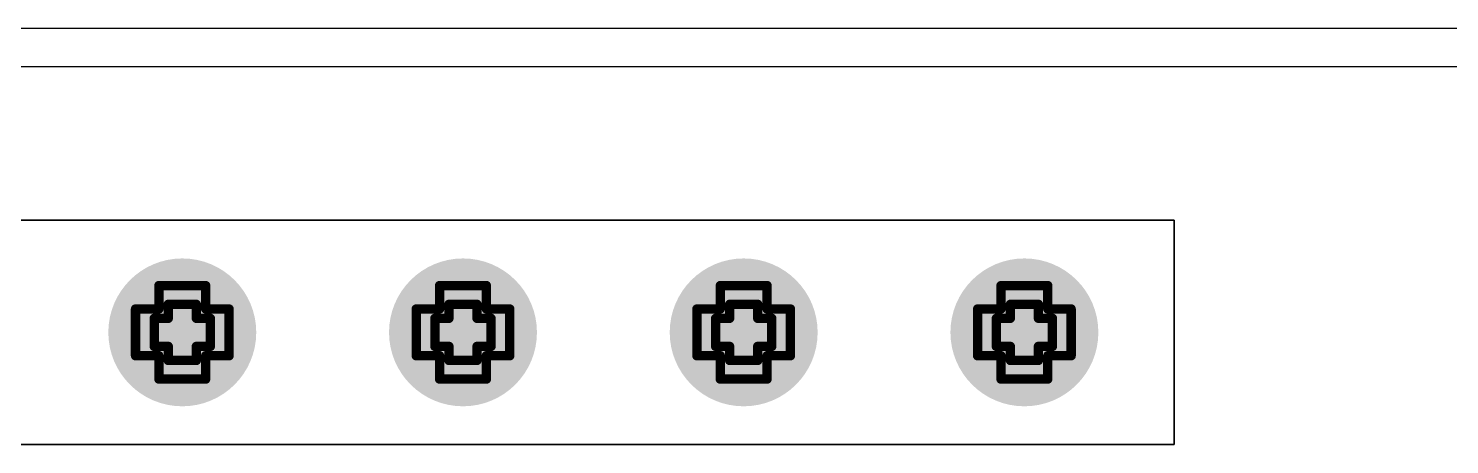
# Model space of a CAD drawing. Header units: inches. Extents: x -7 to 5163, y -3 to 5149.
# Drawn here: x 32.21 to 39.93, y 157.28 to 159.54 of the extents above; entities that cross this region are included whole.
import ezdxf

# ---------------------------------------------------------------- set-up
doc = ezdxf.new("R2010")
doc.units = ezdxf.units.IN
for name, color, linetype in [('Bottom Layer', 5, 'Continuous'), ('Bottom Solder', 6, 'Continuous'), ('Drill Drawing', 1, 'Continuous'), ('GND', 76, 'Continuous'), ('PWR', 16, 'Continuous'), ('Top Layer', 1, 'Continuous'), ('Top Solder', 216, 'Continuous'), ('Via Holes', 16, 'Continuous')]:
    doc.layers.add(name, color=color, linetype=linetype)

msp = doc.modelspace()

# ---------------------------------------------------------------- hatches: boundary and pattern name
at = {"layer": 'Bottom Layer'}
h = msp.add_hatch(color=5, dxfattribs=at)
edge = h.paths.add_edge_path()
edge.add_arc((33.0454, 157.8864), 0.3, 0, 360)
h = msp.add_hatch(color=5, dxfattribs=at)
edge = h.paths.add_edge_path()
edge.add_arc((34.5694, 157.8864), 0.3, 0, 360)
h = msp.add_hatch(color=5, dxfattribs=at)
edge = h.paths.add_edge_path()
edge.add_arc((36.0934, 157.8864), 0.3, 0, 360)
h = msp.add_hatch(color=5, dxfattribs=at)
edge = h.paths.add_edge_path()
edge.add_arc((37.6174, 157.8864), 0.3, 0, 360)
at = {"layer": 'Bottom Solder'}
h = msp.add_hatch(color=6, dxfattribs=at)
edge = h.paths.add_edge_path()
edge.add_arc((33.0454, 157.8864), 0.4016, 0, 360)
h = msp.add_hatch(color=6, dxfattribs=at)
edge = h.paths.add_edge_path()
edge.add_arc((34.5694, 157.8864), 0.4016, 0, 360)
h = msp.add_hatch(color=6, dxfattribs=at)
edge = h.paths.add_edge_path()
edge.add_arc((36.0934, 157.8864), 0.4016, 0, 360)
h = msp.add_hatch(color=6, dxfattribs=at)
edge = h.paths.add_edge_path()
edge.add_arc((37.6174, 157.8864), 0.4016, 0, 360)
at = {"layer": 'GND'}
h = msp.add_hatch(color=76, dxfattribs=at)
edge = h.paths.add_edge_path()
edge.add_arc((33.0454, 157.8864), 0.3, 0, 360)
h = msp.add_hatch(color=76, dxfattribs=at)
edge = h.paths.add_edge_path()
edge.add_arc((34.5694, 157.8864), 0.3, 0, 360)
h = msp.add_hatch(color=76, dxfattribs=at)
edge = h.paths.add_edge_path()
edge.add_arc((36.0934, 157.8864), 0.3, 0, 360)
h = msp.add_hatch(color=76, dxfattribs=at)
edge = h.paths.add_edge_path()
edge.add_arc((37.6174, 157.8864), 0.3, 0, 360)
at = {"layer": 'PWR'}
h = msp.add_hatch(color=16, dxfattribs=at)
edge = h.paths.add_edge_path()
edge.add_arc((33.0454, 157.8864), 0.3, 0, 360)
h = msp.add_hatch(color=16, dxfattribs=at)
edge = h.paths.add_edge_path()
edge.add_arc((34.5694, 157.8864), 0.3, 0, 360)
h = msp.add_hatch(color=16, dxfattribs=at)
edge = h.paths.add_edge_path()
edge.add_arc((36.0934, 157.8864), 0.3, 0, 360)
h = msp.add_hatch(color=16, dxfattribs=at)
edge = h.paths.add_edge_path()
edge.add_arc((37.6174, 157.8864), 0.3, 0, 360)
at = {"layer": 'Top Layer'}
h = msp.add_hatch(color=1, dxfattribs=at)
edge = h.paths.add_edge_path()
edge.add_arc((33.0454, 157.8864), 0.3, 0, 360)
h = msp.add_hatch(color=1, dxfattribs=at)
edge = h.paths.add_edge_path()
edge.add_arc((34.5694, 157.8864), 0.3, 0, 360)
h = msp.add_hatch(color=1, dxfattribs=at)
edge = h.paths.add_edge_path()
edge.add_arc((36.0934, 157.8864), 0.3, 0, 360)
h = msp.add_hatch(color=1, dxfattribs=at)
edge = h.paths.add_edge_path()
edge.add_arc((37.6174, 157.8864), 0.3, 0, 360)
at = {"layer": 'Top Solder'}
h = msp.add_hatch(color=216, dxfattribs=at)
edge = h.paths.add_edge_path()
edge.add_arc((33.0454, 157.8864), 0.4016, 0, 360)
h = msp.add_hatch(color=216, dxfattribs=at)
edge = h.paths.add_edge_path()
edge.add_arc((34.5694, 157.8864), 0.4016, 0, 360)
h = msp.add_hatch(color=216, dxfattribs=at)
edge = h.paths.add_edge_path()
edge.add_arc((36.0934, 157.8864), 0.4016, 0, 360)
h = msp.add_hatch(color=216, dxfattribs=at)
edge = h.paths.add_edge_path()
edge.add_arc((37.6174, 157.8864), 0.4016, 0, 360)
at = {"layer": 'Via Holes'}
h = msp.add_hatch(color=7, dxfattribs=at)
edge = h.paths.add_edge_path()
edge.add_arc((33.0454, 157.8864), 0.15, 0, 360)
h = msp.add_hatch(color=7, dxfattribs=at)
edge = h.paths.add_edge_path()
edge.add_arc((34.5694, 157.8864), 0.15, 0, 360)
h = msp.add_hatch(color=7, dxfattribs=at)
edge = h.paths.add_edge_path()
edge.add_arc((36.0934, 157.8864), 0.15, 0, 360)
h = msp.add_hatch(color=7, dxfattribs=at)
edge = h.paths.add_edge_path()
edge.add_arc((37.6174, 157.8864), 0.15, 0, 360)

# ---------------------------------------------------------------- linework, layer by layer
at = {"layer": 'Bottom Layer'}
for p, q in [((52.705, 159.5374), (27.813, 159.5374)), ((28.0202, 159.3302), (52.4978, 159.3302))]:
    msp.add_line(p, q, dxfattribs=at)
at = {"layer": 'Drill Drawing'}
for points in [[(32.9184, 158.0134, 0.0508, 0.0508, 0), (32.9184, 158.1404, 0.0508, 0.0508, 0)], [(32.9184, 158.1404, 0.0508, 0.0508, 0), (33.1724, 158.1404, 0.0508, 0.0508, 0)], [(33.1724, 158.0134, 0.0508, 0.0508, 0), (33.1724, 158.1404, 0.0508, 0.0508, 0)], [(34.4424, 158.0134, 0.0508, 0.0508, 0), (34.4424, 158.1404, 0.0508, 0.0508, 0)], [(34.4424, 158.1404, 0.0508, 0.0508, 0), (34.6964, 158.1404, 0.0508, 0.0508, 0)], [(34.6964, 158.0134, 0.0508, 0.0508, 0), (34.6964, 158.1404, 0.0508, 0.0508, 0)], [(35.9664, 158.0134, 0.0508, 0.0508, 0), (35.9664, 158.1404, 0.0508, 0.0508, 0)], [(35.9664, 158.1404, 0.0508, 0.0508, 0), (36.2204, 158.1404, 0.0508, 0.0508, 0)], [(36.2204, 158.0134, 0.0508, 0.0508, 0), (36.2204, 158.1404, 0.0508, 0.0508, 0)], [(37.4904, 158.0134, 0.0508, 0.0508, 0), (37.4904, 158.1404, 0.0508, 0.0508, 0)], [(37.4904, 158.1404, 0.0508, 0.0508, 0), (37.7444, 158.1404, 0.0508, 0.0508, 0)], [(37.7444, 158.0134, 0.0508, 0.0508, 0), (37.7444, 158.1404, 0.0508, 0.0508, 0)], [(32.7914, 157.7594, 0.0508, 0.0508, 0), (32.7914, 158.0134, 0.0508, 0.0508, 0)], [(32.7914, 158.0134, 0.0508, 0.0508, 0), (32.9184, 158.0134, 0.0508, 0.0508, 0)], [(32.9692, 157.9626, 0.0508, 0.0508, 0), (32.9692, 158.0388, 0.0508, 0.0508, 0)], [(32.9692, 158.0388, 0.0508, 0.0508, 0), (33.1216, 158.0388, 0.0508, 0.0508, 0)], [(33.1216, 157.9626, 0.0508, 0.0508, 0), (33.1216, 158.0388, 0.0508, 0.0508, 0)], [(33.1724, 158.0134, 0.0508, 0.0508, 0), (33.2994, 158.0134, 0.0508, 0.0508, 0)], [(33.2994, 157.7594, 0.0508, 0.0508, 0), (33.2994, 158.0134, 0.0508, 0.0508, 0)], [(34.3154, 157.7594, 0.0508, 0.0508, 0), (34.3154, 158.0134, 0.0508, 0.0508, 0)], [(34.3154, 158.0134, 0.0508, 0.0508, 0), (34.4424, 158.0134, 0.0508, 0.0508, 0)], [(34.4932, 157.9626, 0.0508, 0.0508, 0), (34.4932, 158.0388, 0.0508, 0.0508, 0)], [(34.4932, 158.0388, 0.0508, 0.0508, 0), (34.6456, 158.0388, 0.0508, 0.0508, 0)], [(34.6456, 157.9626, 0.0508, 0.0508, 0), (34.6456, 158.0388, 0.0508, 0.0508, 0)], [(34.6964, 158.0134, 0.0508, 0.0508, 0), (34.8234, 158.0134, 0.0508, 0.0508, 0)], [(34.8234, 157.7594, 0.0508, 0.0508, 0), (34.8234, 158.0134, 0.0508, 0.0508, 0)], [(35.8394, 157.7594, 0.0508, 0.0508, 0), (35.8394, 158.0134, 0.0508, 0.0508, 0)], [(35.8394, 158.0134, 0.0508, 0.0508, 0), (35.9664, 158.0134, 0.0508, 0.0508, 0)], [(36.0172, 157.9626, 0.0508, 0.0508, 0), (36.0172, 158.0388, 0.0508, 0.0508, 0)], [(36.0172, 158.0388, 0.0508, 0.0508, 0), (36.1696, 158.0388, 0.0508, 0.0508, 0)], [(36.1696, 157.9626, 0.0508, 0.0508, 0), (36.1696, 158.0388, 0.0508, 0.0508, 0)], [(36.2204, 158.0134, 0.0508, 0.0508, 0), (36.3474, 158.0134, 0.0508, 0.0508, 0)], [(36.3474, 157.7594, 0.0508, 0.0508, 0), (36.3474, 158.0134, 0.0508, 0.0508, 0)], [(37.3634, 157.7594, 0.0508, 0.0508, 0), (37.3634, 158.0134, 0.0508, 0.0508, 0)], [(37.3634, 158.0134, 0.0508, 0.0508, 0), (37.4904, 158.0134, 0.0508, 0.0508, 0)], [(37.5412, 157.9626, 0.0508, 0.0508, 0), (37.5412, 158.0388, 0.0508, 0.0508, 0)], [(37.5412, 158.0388, 0.0508, 0.0508, 0), (37.6936, 158.0388, 0.0508, 0.0508, 0)], [(37.6936, 157.9626, 0.0508, 0.0508, 0), (37.6936, 158.0388, 0.0508, 0.0508, 0)], [(37.7444, 158.0134, 0.0508, 0.0508, 0), (37.8714, 158.0134, 0.0508, 0.0508, 0)], [(37.8714, 157.7594, 0.0508, 0.0508, 0), (37.8714, 158.0134, 0.0508, 0.0508, 0)], [(32.893, 157.8102, 0.0508, 0.0508, 0), (32.893, 157.9626, 0.0508, 0.0508, 0)], [(32.893, 157.9626, 0.0508, 0.0508, 0), (32.9692, 157.9626, 0.0508, 0.0508, 0)], [(33.1216, 157.9626, 0.0508, 0.0508, 0), (33.1978, 157.9626, 0.0508, 0.0508, 0)], [(33.1978, 157.8102, 0.0508, 0.0508, 0), (33.1978, 157.9626, 0.0508, 0.0508, 0)], [(34.417, 157.8102, 0.0508, 0.0508, 0), (34.417, 157.9626, 0.0508, 0.0508, 0)], [(34.417, 157.9626, 0.0508, 0.0508, 0), (34.4932, 157.9626, 0.0508, 0.0508, 0)], [(34.6456, 157.9626, 0.0508, 0.0508, 0), (34.7218, 157.9626, 0.0508, 0.0508, 0)], [(34.7218, 157.8102, 0.0508, 0.0508, 0), (34.7218, 157.9626, 0.0508, 0.0508, 0)], [(35.941, 157.8102, 0.0508, 0.0508, 0), (35.941, 157.9626, 0.0508, 0.0508, 0)], [(35.941, 157.9626, 0.0508, 0.0508, 0), (36.0172, 157.9626, 0.0508, 0.0508, 0)], [(36.1696, 157.9626, 0.0508, 0.0508, 0), (36.2458, 157.9626, 0.0508, 0.0508, 0)], [(36.2458, 157.8102, 0.0508, 0.0508, 0), (36.2458, 157.9626, 0.0508, 0.0508, 0)], [(37.465, 157.8102, 0.0508, 0.0508, 0), (37.465, 157.9626, 0.0508, 0.0508, 0)], [(37.465, 157.9626, 0.0508, 0.0508, 0), (37.5412, 157.9626, 0.0508, 0.0508, 0)], [(37.6936, 157.9626, 0.0508, 0.0508, 0), (37.7698, 157.9626, 0.0508, 0.0508, 0)], [(37.7698, 157.8102, 0.0508, 0.0508, 0), (37.7698, 157.9626, 0.0508, 0.0508, 0)], [(32.893, 157.8102, 0.0508, 0.0508, 0), (32.9692, 157.8102, 0.0508, 0.0508, 0)], [(32.9692, 157.734, 0.0508, 0.0508, 0), (32.9692, 157.8102, 0.0508, 0.0508, 0)], [(33.1216, 157.8102, 0.0508, 0.0508, 0), (33.1978, 157.8102, 0.0508, 0.0508, 0)], [(33.1216, 157.734, 0.0508, 0.0508, 0), (33.1216, 157.8102, 0.0508, 0.0508, 0)], [(34.417, 157.8102, 0.0508, 0.0508, 0), (34.4932, 157.8102, 0.0508, 0.0508, 0)], [(34.4932, 157.734, 0.0508, 0.0508, 0), (34.4932, 157.8102, 0.0508, 0.0508, 0)], [(34.6456, 157.8102, 0.0508, 0.0508, 0), (34.7218, 157.8102, 0.0508, 0.0508, 0)], [(34.6456, 157.734, 0.0508, 0.0508, 0), (34.6456, 157.8102, 0.0508, 0.0508, 0)], [(35.941, 157.8102, 0.0508, 0.0508, 0), (36.0172, 157.8102, 0.0508, 0.0508, 0)], [(36.0172, 157.734, 0.0508, 0.0508, 0), (36.0172, 157.8102, 0.0508, 0.0508, 0)], [(36.1696, 157.8102, 0.0508, 0.0508, 0), (36.2458, 157.8102, 0.0508, 0.0508, 0)], [(36.1696, 157.734, 0.0508, 0.0508, 0), (36.1696, 157.8102, 0.0508, 0.0508, 0)], [(37.465, 157.8102, 0.0508, 0.0508, 0), (37.5412, 157.8102, 0.0508, 0.0508, 0)], [(37.5412, 157.734, 0.0508, 0.0508, 0), (37.5412, 157.8102, 0.0508, 0.0508, 0)], [(37.6936, 157.8102, 0.0508, 0.0508, 0), (37.7698, 157.8102, 0.0508, 0.0508, 0)], [(37.6936, 157.734, 0.0508, 0.0508, 0), (37.6936, 157.8102, 0.0508, 0.0508, 0)], [(32.7914, 157.7594, 0.0508, 0.0508, 0), (32.9184, 157.7594, 0.0508, 0.0508, 0)], [(32.9184, 157.6324, 0.0508, 0.0508, 0), (32.9184, 157.7594, 0.0508, 0.0508, 0)], [(32.9692, 157.734, 0.0508, 0.0508, 0), (33.1216, 157.734, 0.0508, 0.0508, 0)], [(33.1724, 157.7594, 0.0508, 0.0508, 0), (33.2994, 157.7594, 0.0508, 0.0508, 0)], [(33.1724, 157.6324, 0.0508, 0.0508, 0), (33.1724, 157.7594, 0.0508, 0.0508, 0)], [(34.3154, 157.7594, 0.0508, 0.0508, 0), (34.4424, 157.7594, 0.0508, 0.0508, 0)], [(34.4424, 157.6324, 0.0508, 0.0508, 0), (34.4424, 157.7594, 0.0508, 0.0508, 0)], [(34.4932, 157.734, 0.0508, 0.0508, 0), (34.6456, 157.734, 0.0508, 0.0508, 0)], [(34.6964, 157.7594, 0.0508, 0.0508, 0), (34.8234, 157.7594, 0.0508, 0.0508, 0)], [(34.6964, 157.6324, 0.0508, 0.0508, 0), (34.6964, 157.7594, 0.0508, 0.0508, 0)], [(35.8394, 157.7594, 0.0508, 0.0508, 0), (35.9664, 157.7594, 0.0508, 0.0508, 0)], [(35.9664, 157.6324, 0.0508, 0.0508, 0), (35.9664, 157.7594, 0.0508, 0.0508, 0)], [(36.0172, 157.734, 0.0508, 0.0508, 0), (36.1696, 157.734, 0.0508, 0.0508, 0)], [(36.2204, 157.7594, 0.0508, 0.0508, 0), (36.3474, 157.7594, 0.0508, 0.0508, 0)], [(36.2204, 157.6324, 0.0508, 0.0508, 0), (36.2204, 157.7594, 0.0508, 0.0508, 0)], [(37.3634, 157.7594, 0.0508, 0.0508, 0), (37.4904, 157.7594, 0.0508, 0.0508, 0)], [(37.4904, 157.6324, 0.0508, 0.0508, 0), (37.4904, 157.7594, 0.0508, 0.0508, 0)], [(37.5412, 157.734, 0.0508, 0.0508, 0), (37.6936, 157.734, 0.0508, 0.0508, 0)], [(37.7444, 157.7594, 0.0508, 0.0508, 0), (37.8714, 157.7594, 0.0508, 0.0508, 0)], [(37.7444, 157.6324, 0.0508, 0.0508, 0), (37.7444, 157.7594, 0.0508, 0.0508, 0)], [(32.9184, 157.6324, 0.0508, 0.0508, 0), (33.1724, 157.6324, 0.0508, 0.0508, 0)], [(34.4424, 157.6324, 0.0508, 0.0508, 0), (34.6964, 157.6324, 0.0508, 0.0508, 0)], [(35.9664, 157.6324, 0.0508, 0.0508, 0), (36.2204, 157.6324, 0.0508, 0.0508, 0)], [(37.4904, 157.6324, 0.0508, 0.0508, 0), (37.7444, 157.6324, 0.0508, 0.0508, 0)]]:
    msp.add_lwpolyline(points, format="xyseb", dxfattribs=at)
for points in [[(32.9057, 158.1404, 0.0254, 0.0254, 1), (32.9311, 158.1404, 0.0254, 0.0254, 1)], [(32.9057, 158.1404, 0.0254, 0.0254, 1), (32.9311, 158.1404, 0.0254, 0.0254, 1)], [(33.1597, 158.1404, 0.0254, 0.0254, 1), (33.1851, 158.1404, 0.0254, 0.0254, 1)], [(33.1597, 158.1404, 0.0254, 0.0254, 1), (33.1851, 158.1404, 0.0254, 0.0254, 1)], [(34.4297, 158.1404, 0.0254, 0.0254, 1), (34.4551, 158.1404, 0.0254, 0.0254, 1)], [(34.4297, 158.1404, 0.0254, 0.0254, 1), (34.4551, 158.1404, 0.0254, 0.0254, 1)], [(34.6837, 158.1404, 0.0254, 0.0254, 1), (34.7091, 158.1404, 0.0254, 0.0254, 1)], [(34.6837, 158.1404, 0.0254, 0.0254, 1), (34.7091, 158.1404, 0.0254, 0.0254, 1)], [(35.9537, 158.1404, 0.0254, 0.0254, 1), (35.9791, 158.1404, 0.0254, 0.0254, 1)], [(35.9537, 158.1404, 0.0254, 0.0254, 1), (35.9791, 158.1404, 0.0254, 0.0254, 1)], [(36.2077, 158.1404, 0.0254, 0.0254, 1), (36.2331, 158.1404, 0.0254, 0.0254, 1)], [(36.2077, 158.1404, 0.0254, 0.0254, 1), (36.2331, 158.1404, 0.0254, 0.0254, 1)], [(37.4777, 158.1404, 0.0254, 0.0254, 1), (37.5031, 158.1404, 0.0254, 0.0254, 1)], [(37.4777, 158.1404, 0.0254, 0.0254, 1), (37.5031, 158.1404, 0.0254, 0.0254, 1)], [(37.7317, 158.1404, 0.0254, 0.0254, 1), (37.7571, 158.1404, 0.0254, 0.0254, 1)], [(37.7317, 158.1404, 0.0254, 0.0254, 1), (37.7571, 158.1404, 0.0254, 0.0254, 1)], [(32.7787, 158.0134, 0.0254, 0.0254, 1), (32.8041, 158.0134, 0.0254, 0.0254, 1)], [(32.7787, 158.0134, 0.0254, 0.0254, 1), (32.8041, 158.0134, 0.0254, 0.0254, 1)], [(32.9057, 158.0134, 0.0254, 0.0254, 1), (32.9311, 158.0134, 0.0254, 0.0254, 1)], [(32.9057, 158.0134, 0.0254, 0.0254, 1), (32.9311, 158.0134, 0.0254, 0.0254, 1)], [(32.9565, 158.0388, 0.0254, 0.0254, 1), (32.9819, 158.0388, 0.0254, 0.0254, 1)], [(32.9565, 158.0388, 0.0254, 0.0254, 1), (32.9819, 158.0388, 0.0254, 0.0254, 1)], [(33.1089, 158.0388, 0.0254, 0.0254, 1), (33.1343, 158.0388, 0.0254, 0.0254, 1)], [(33.1089, 158.0388, 0.0254, 0.0254, 1), (33.1343, 158.0388, 0.0254, 0.0254, 1)], [(33.1597, 158.0134, 0.0254, 0.0254, 1), (33.1851, 158.0134, 0.0254, 0.0254, 1)], [(33.1597, 158.0134, 0.0254, 0.0254, 1), (33.1851, 158.0134, 0.0254, 0.0254, 1)], [(33.2867, 158.0134, 0.0254, 0.0254, 1), (33.3121, 158.0134, 0.0254, 0.0254, 1)], [(33.2867, 158.0134, 0.0254, 0.0254, 1), (33.3121, 158.0134, 0.0254, 0.0254, 1)], [(34.3027, 158.0134, 0.0254, 0.0254, 1), (34.3281, 158.0134, 0.0254, 0.0254, 1)], [(34.3027, 158.0134, 0.0254, 0.0254, 1), (34.3281, 158.0134, 0.0254, 0.0254, 1)], [(34.4297, 158.0134, 0.0254, 0.0254, 1), (34.4551, 158.0134, 0.0254, 0.0254, 1)], [(34.4297, 158.0134, 0.0254, 0.0254, 1), (34.4551, 158.0134, 0.0254, 0.0254, 1)], [(34.4805, 158.0388, 0.0254, 0.0254, 1), (34.5059, 158.0388, 0.0254, 0.0254, 1)], [(34.4805, 158.0388, 0.0254, 0.0254, 1), (34.5059, 158.0388, 0.0254, 0.0254, 1)], [(34.6329, 158.0388, 0.0254, 0.0254, 1), (34.6583, 158.0388, 0.0254, 0.0254, 1)], [(34.6329, 158.0388, 0.0254, 0.0254, 1), (34.6583, 158.0388, 0.0254, 0.0254, 1)], [(34.6837, 158.0134, 0.0254, 0.0254, 1), (34.7091, 158.0134, 0.0254, 0.0254, 1)], [(34.6837, 158.0134, 0.0254, 0.0254, 1), (34.7091, 158.0134, 0.0254, 0.0254, 1)], [(34.8107, 158.0134, 0.0254, 0.0254, 1), (34.8361, 158.0134, 0.0254, 0.0254, 1)], [(34.8107, 158.0134, 0.0254, 0.0254, 1), (34.8361, 158.0134, 0.0254, 0.0254, 1)], [(35.8267, 158.0134, 0.0254, 0.0254, 1), (35.8521, 158.0134, 0.0254, 0.0254, 1)], [(35.8267, 158.0134, 0.0254, 0.0254, 1), (35.8521, 158.0134, 0.0254, 0.0254, 1)], [(35.9537, 158.0134, 0.0254, 0.0254, 1), (35.9791, 158.0134, 0.0254, 0.0254, 1)], [(35.9537, 158.0134, 0.0254, 0.0254, 1), (35.9791, 158.0134, 0.0254, 0.0254, 1)], [(36.0045, 158.0388, 0.0254, 0.0254, 1), (36.0299, 158.0388, 0.0254, 0.0254, 1)], [(36.0045, 158.0388, 0.0254, 0.0254, 1), (36.0299, 158.0388, 0.0254, 0.0254, 1)], [(36.1569, 158.0388, 0.0254, 0.0254, 1), (36.1823, 158.0388, 0.0254, 0.0254, 1)], [(36.1569, 158.0388, 0.0254, 0.0254, 1), (36.1823, 158.0388, 0.0254, 0.0254, 1)], [(36.2077, 158.0134, 0.0254, 0.0254, 1), (36.2331, 158.0134, 0.0254, 0.0254, 1)], [(36.2077, 158.0134, 0.0254, 0.0254, 1), (36.2331, 158.0134, 0.0254, 0.0254, 1)], [(36.3347, 158.0134, 0.0254, 0.0254, 1), (36.3601, 158.0134, 0.0254, 0.0254, 1)], [(36.3347, 158.0134, 0.0254, 0.0254, 1), (36.3601, 158.0134, 0.0254, 0.0254, 1)], [(37.3507, 158.0134, 0.0254, 0.0254, 1), (37.3761, 158.0134, 0.0254, 0.0254, 1)], [(37.3507, 158.0134, 0.0254, 0.0254, 1), (37.3761, 158.0134, 0.0254, 0.0254, 1)], [(37.4777, 158.0134, 0.0254, 0.0254, 1), (37.5031, 158.0134, 0.0254, 0.0254, 1)], [(37.4777, 158.0134, 0.0254, 0.0254, 1), (37.5031, 158.0134, 0.0254, 0.0254, 1)], [(37.5285, 158.0388, 0.0254, 0.0254, 1), (37.5539, 158.0388, 0.0254, 0.0254, 1)], [(37.5285, 158.0388, 0.0254, 0.0254, 1), (37.5539, 158.0388, 0.0254, 0.0254, 1)], [(37.6809, 158.0388, 0.0254, 0.0254, 1), (37.7063, 158.0388, 0.0254, 0.0254, 1)], [(37.6809, 158.0388, 0.0254, 0.0254, 1), (37.7063, 158.0388, 0.0254, 0.0254, 1)], [(37.7317, 158.0134, 0.0254, 0.0254, 1), (37.7571, 158.0134, 0.0254, 0.0254, 1)], [(37.7317, 158.0134, 0.0254, 0.0254, 1), (37.7571, 158.0134, 0.0254, 0.0254, 1)], [(37.8587, 158.0134, 0.0254, 0.0254, 1), (37.8841, 158.0134, 0.0254, 0.0254, 1)], [(37.8587, 158.0134, 0.0254, 0.0254, 1), (37.8841, 158.0134, 0.0254, 0.0254, 1)], [(32.8803, 157.9626, 0.0254, 0.0254, 1), (32.9057, 157.9626, 0.0254, 0.0254, 1)], [(32.8803, 157.9626, 0.0254, 0.0254, 1), (32.9057, 157.9626, 0.0254, 0.0254, 1)], [(32.9565, 157.9626, 0.0254, 0.0254, 1), (32.9819, 157.9626, 0.0254, 0.0254, 1)], [(32.9565, 157.9626, 0.0254, 0.0254, 1), (32.9819, 157.9626, 0.0254, 0.0254, 1)], [(33.1089, 157.9626, 0.0254, 0.0254, 1), (33.1343, 157.9626, 0.0254, 0.0254, 1)], [(33.1089, 157.9626, 0.0254, 0.0254, 1), (33.1343, 157.9626, 0.0254, 0.0254, 1)], [(33.1851, 157.9626, 0.0254, 0.0254, 1), (33.2105, 157.9626, 0.0254, 0.0254, 1)], [(33.1851, 157.9626, 0.0254, 0.0254, 1), (33.2105, 157.9626, 0.0254, 0.0254, 1)], [(34.4043, 157.9626, 0.0254, 0.0254, 1), (34.4297, 157.9626, 0.0254, 0.0254, 1)], [(34.4043, 157.9626, 0.0254, 0.0254, 1), (34.4297, 157.9626, 0.0254, 0.0254, 1)], [(34.4805, 157.9626, 0.0254, 0.0254, 1), (34.5059, 157.9626, 0.0254, 0.0254, 1)], [(34.4805, 157.9626, 0.0254, 0.0254, 1), (34.5059, 157.9626, 0.0254, 0.0254, 1)], [(34.6329, 157.9626, 0.0254, 0.0254, 1), (34.6583, 157.9626, 0.0254, 0.0254, 1)], [(34.6329, 157.9626, 0.0254, 0.0254, 1), (34.6583, 157.9626, 0.0254, 0.0254, 1)], [(34.7091, 157.9626, 0.0254, 0.0254, 1), (34.7345, 157.9626, 0.0254, 0.0254, 1)], [(34.7091, 157.9626, 0.0254, 0.0254, 1), (34.7345, 157.9626, 0.0254, 0.0254, 1)], [(35.9283, 157.9626, 0.0254, 0.0254, 1), (35.9537, 157.9626, 0.0254, 0.0254, 1)], [(35.9283, 157.9626, 0.0254, 0.0254, 1), (35.9537, 157.9626, 0.0254, 0.0254, 1)], [(36.0045, 157.9626, 0.0254, 0.0254, 1), (36.0299, 157.9626, 0.0254, 0.0254, 1)], [(36.0045, 157.9626, 0.0254, 0.0254, 1), (36.0299, 157.9626, 0.0254, 0.0254, 1)], [(36.1569, 157.9626, 0.0254, 0.0254, 1), (36.1823, 157.9626, 0.0254, 0.0254, 1)], [(36.1569, 157.9626, 0.0254, 0.0254, 1), (36.1823, 157.9626, 0.0254, 0.0254, 1)], [(36.2331, 157.9626, 0.0254, 0.0254, 1), (36.2585, 157.9626, 0.0254, 0.0254, 1)], [(36.2331, 157.9626, 0.0254, 0.0254, 1), (36.2585, 157.9626, 0.0254, 0.0254, 1)], [(37.4523, 157.9626, 0.0254, 0.0254, 1), (37.4777, 157.9626, 0.0254, 0.0254, 1)], [(37.4523, 157.9626, 0.0254, 0.0254, 1), (37.4777, 157.9626, 0.0254, 0.0254, 1)], [(37.5285, 157.9626, 0.0254, 0.0254, 1), (37.5539, 157.9626, 0.0254, 0.0254, 1)], [(37.5285, 157.9626, 0.0254, 0.0254, 1), (37.5539, 157.9626, 0.0254, 0.0254, 1)], [(37.6809, 157.9626, 0.0254, 0.0254, 1), (37.7063, 157.9626, 0.0254, 0.0254, 1)], [(37.6809, 157.9626, 0.0254, 0.0254, 1), (37.7063, 157.9626, 0.0254, 0.0254, 1)], [(37.7571, 157.9626, 0.0254, 0.0254, 1), (37.7825, 157.9626, 0.0254, 0.0254, 1)], [(37.7571, 157.9626, 0.0254, 0.0254, 1), (37.7825, 157.9626, 0.0254, 0.0254, 1)], [(32.8803, 157.8102, 0.0254, 0.0254, 1), (32.9057, 157.8102, 0.0254, 0.0254, 1)], [(32.8803, 157.8102, 0.0254, 0.0254, 1), (32.9057, 157.8102, 0.0254, 0.0254, 1)], [(32.9565, 157.8102, 0.0254, 0.0254, 1), (32.9819, 157.8102, 0.0254, 0.0254, 1)], [(32.9565, 157.8102, 0.0254, 0.0254, 1), (32.9819, 157.8102, 0.0254, 0.0254, 1)], [(33.1089, 157.8102, 0.0254, 0.0254, 1), (33.1343, 157.8102, 0.0254, 0.0254, 1)], [(33.1089, 157.8102, 0.0254, 0.0254, 1), (33.1343, 157.8102, 0.0254, 0.0254, 1)], [(33.1851, 157.8102, 0.0254, 0.0254, 1), (33.2105, 157.8102, 0.0254, 0.0254, 1)], [(33.1851, 157.8102, 0.0254, 0.0254, 1), (33.2105, 157.8102, 0.0254, 0.0254, 1)], [(34.4043, 157.8102, 0.0254, 0.0254, 1), (34.4297, 157.8102, 0.0254, 0.0254, 1)], [(34.4043, 157.8102, 0.0254, 0.0254, 1), (34.4297, 157.8102, 0.0254, 0.0254, 1)], [(34.4805, 157.8102, 0.0254, 0.0254, 1), (34.5059, 157.8102, 0.0254, 0.0254, 1)], [(34.4805, 157.8102, 0.0254, 0.0254, 1), (34.5059, 157.8102, 0.0254, 0.0254, 1)], [(34.6329, 157.8102, 0.0254, 0.0254, 1), (34.6583, 157.8102, 0.0254, 0.0254, 1)], [(34.6329, 157.8102, 0.0254, 0.0254, 1), (34.6583, 157.8102, 0.0254, 0.0254, 1)], [(34.7091, 157.8102, 0.0254, 0.0254, 1), (34.7345, 157.8102, 0.0254, 0.0254, 1)], [(34.7091, 157.8102, 0.0254, 0.0254, 1), (34.7345, 157.8102, 0.0254, 0.0254, 1)], [(35.9283, 157.8102, 0.0254, 0.0254, 1), (35.9537, 157.8102, 0.0254, 0.0254, 1)], [(35.9283, 157.8102, 0.0254, 0.0254, 1), (35.9537, 157.8102, 0.0254, 0.0254, 1)], [(36.0045, 157.8102, 0.0254, 0.0254, 1), (36.0299, 157.8102, 0.0254, 0.0254, 1)], [(36.0045, 157.8102, 0.0254, 0.0254, 1), (36.0299, 157.8102, 0.0254, 0.0254, 1)], [(36.1569, 157.8102, 0.0254, 0.0254, 1), (36.1823, 157.8102, 0.0254, 0.0254, 1)], [(36.1569, 157.8102, 0.0254, 0.0254, 1), (36.1823, 157.8102, 0.0254, 0.0254, 1)], [(36.2331, 157.8102, 0.0254, 0.0254, 1), (36.2585, 157.8102, 0.0254, 0.0254, 1)], [(36.2331, 157.8102, 0.0254, 0.0254, 1), (36.2585, 157.8102, 0.0254, 0.0254, 1)], [(37.4523, 157.8102, 0.0254, 0.0254, 1), (37.4777, 157.8102, 0.0254, 0.0254, 1)], [(37.4523, 157.8102, 0.0254, 0.0254, 1), (37.4777, 157.8102, 0.0254, 0.0254, 1)], [(37.5285, 157.8102, 0.0254, 0.0254, 1), (37.5539, 157.8102, 0.0254, 0.0254, 1)], [(37.5285, 157.8102, 0.0254, 0.0254, 1), (37.5539, 157.8102, 0.0254, 0.0254, 1)], [(37.6809, 157.8102, 0.0254, 0.0254, 1), (37.7063, 157.8102, 0.0254, 0.0254, 1)], [(37.6809, 157.8102, 0.0254, 0.0254, 1), (37.7063, 157.8102, 0.0254, 0.0254, 1)], [(37.7571, 157.8102, 0.0254, 0.0254, 1), (37.7825, 157.8102, 0.0254, 0.0254, 1)], [(37.7571, 157.8102, 0.0254, 0.0254, 1), (37.7825, 157.8102, 0.0254, 0.0254, 1)], [(32.7787, 157.7594, 0.0254, 0.0254, 1), (32.8041, 157.7594, 0.0254, 0.0254, 1)], [(32.7787, 157.7594, 0.0254, 0.0254, 1), (32.8041, 157.7594, 0.0254, 0.0254, 1)], [(32.9057, 157.7594, 0.0254, 0.0254, 1), (32.9311, 157.7594, 0.0254, 0.0254, 1)], [(32.9057, 157.7594, 0.0254, 0.0254, 1), (32.9311, 157.7594, 0.0254, 0.0254, 1)], [(32.9565, 157.734, 0.0254, 0.0254, 1), (32.9819, 157.734, 0.0254, 0.0254, 1)], [(32.9565, 157.734, 0.0254, 0.0254, 1), (32.9819, 157.734, 0.0254, 0.0254, 1)], [(33.1089, 157.734, 0.0254, 0.0254, 1), (33.1343, 157.734, 0.0254, 0.0254, 1)], [(33.1089, 157.734, 0.0254, 0.0254, 1), (33.1343, 157.734, 0.0254, 0.0254, 1)], [(33.1597, 157.7594, 0.0254, 0.0254, 1), (33.1851, 157.7594, 0.0254, 0.0254, 1)], [(33.1597, 157.7594, 0.0254, 0.0254, 1), (33.1851, 157.7594, 0.0254, 0.0254, 1)], [(33.2867, 157.7594, 0.0254, 0.0254, 1), (33.3121, 157.7594, 0.0254, 0.0254, 1)], [(33.2867, 157.7594, 0.0254, 0.0254, 1), (33.3121, 157.7594, 0.0254, 0.0254, 1)], [(34.3027, 157.7594, 0.0254, 0.0254, 1), (34.3281, 157.7594, 0.0254, 0.0254, 1)], [(34.3027, 157.7594, 0.0254, 0.0254, 1), (34.3281, 157.7594, 0.0254, 0.0254, 1)], [(34.4297, 157.7594, 0.0254, 0.0254, 1), (34.4551, 157.7594, 0.0254, 0.0254, 1)], [(34.4297, 157.7594, 0.0254, 0.0254, 1), (34.4551, 157.7594, 0.0254, 0.0254, 1)], [(34.4805, 157.734, 0.0254, 0.0254, 1), (34.5059, 157.734, 0.0254, 0.0254, 1)], [(34.4805, 157.734, 0.0254, 0.0254, 1), (34.5059, 157.734, 0.0254, 0.0254, 1)], [(34.6329, 157.734, 0.0254, 0.0254, 1), (34.6583, 157.734, 0.0254, 0.0254, 1)], [(34.6329, 157.734, 0.0254, 0.0254, 1), (34.6583, 157.734, 0.0254, 0.0254, 1)], [(34.6837, 157.7594, 0.0254, 0.0254, 1), (34.7091, 157.7594, 0.0254, 0.0254, 1)], [(34.6837, 157.7594, 0.0254, 0.0254, 1), (34.7091, 157.7594, 0.0254, 0.0254, 1)], [(34.8107, 157.7594, 0.0254, 0.0254, 1), (34.8361, 157.7594, 0.0254, 0.0254, 1)], [(34.8107, 157.7594, 0.0254, 0.0254, 1), (34.8361, 157.7594, 0.0254, 0.0254, 1)], [(35.8267, 157.7594, 0.0254, 0.0254, 1), (35.8521, 157.7594, 0.0254, 0.0254, 1)], [(35.8267, 157.7594, 0.0254, 0.0254, 1), (35.8521, 157.7594, 0.0254, 0.0254, 1)], [(35.9537, 157.7594, 0.0254, 0.0254, 1), (35.9791, 157.7594, 0.0254, 0.0254, 1)], [(35.9537, 157.7594, 0.0254, 0.0254, 1), (35.9791, 157.7594, 0.0254, 0.0254, 1)], [(36.0045, 157.734, 0.0254, 0.0254, 1), (36.0299, 157.734, 0.0254, 0.0254, 1)], [(36.0045, 157.734, 0.0254, 0.0254, 1), (36.0299, 157.734, 0.0254, 0.0254, 1)], [(36.1569, 157.734, 0.0254, 0.0254, 1), (36.1823, 157.734, 0.0254, 0.0254, 1)], [(36.1569, 157.734, 0.0254, 0.0254, 1), (36.1823, 157.734, 0.0254, 0.0254, 1)], [(36.2077, 157.7594, 0.0254, 0.0254, 1), (36.2331, 157.7594, 0.0254, 0.0254, 1)], [(36.2077, 157.7594, 0.0254, 0.0254, 1), (36.2331, 157.7594, 0.0254, 0.0254, 1)], [(36.3347, 157.7594, 0.0254, 0.0254, 1), (36.3601, 157.7594, 0.0254, 0.0254, 1)], [(36.3347, 157.7594, 0.0254, 0.0254, 1), (36.3601, 157.7594, 0.0254, 0.0254, 1)], [(37.3507, 157.7594, 0.0254, 0.0254, 1), (37.3761, 157.7594, 0.0254, 0.0254, 1)], [(37.3507, 157.7594, 0.0254, 0.0254, 1), (37.3761, 157.7594, 0.0254, 0.0254, 1)], [(37.4777, 157.7594, 0.0254, 0.0254, 1), (37.5031, 157.7594, 0.0254, 0.0254, 1)], [(37.4777, 157.7594, 0.0254, 0.0254, 1), (37.5031, 157.7594, 0.0254, 0.0254, 1)], [(37.5285, 157.734, 0.0254, 0.0254, 1), (37.5539, 157.734, 0.0254, 0.0254, 1)], [(37.5285, 157.734, 0.0254, 0.0254, 1), (37.5539, 157.734, 0.0254, 0.0254, 1)], [(37.6809, 157.734, 0.0254, 0.0254, 1), (37.7063, 157.734, 0.0254, 0.0254, 1)], [(37.6809, 157.734, 0.0254, 0.0254, 1), (37.7063, 157.734, 0.0254, 0.0254, 1)], [(37.7317, 157.7594, 0.0254, 0.0254, 1), (37.7571, 157.7594, 0.0254, 0.0254, 1)], [(37.7317, 157.7594, 0.0254, 0.0254, 1), (37.7571, 157.7594, 0.0254, 0.0254, 1)], [(37.8587, 157.7594, 0.0254, 0.0254, 1), (37.8841, 157.7594, 0.0254, 0.0254, 1)], [(37.8587, 157.7594, 0.0254, 0.0254, 1), (37.8841, 157.7594, 0.0254, 0.0254, 1)], [(32.9057, 157.6324, 0.0254, 0.0254, 1), (32.9311, 157.6324, 0.0254, 0.0254, 1)], [(32.9057, 157.6324, 0.0254, 0.0254, 1), (32.9311, 157.6324, 0.0254, 0.0254, 1)], [(33.1597, 157.6324, 0.0254, 0.0254, 1), (33.1851, 157.6324, 0.0254, 0.0254, 1)], [(33.1597, 157.6324, 0.0254, 0.0254, 1), (33.1851, 157.6324, 0.0254, 0.0254, 1)], [(34.4297, 157.6324, 0.0254, 0.0254, 1), (34.4551, 157.6324, 0.0254, 0.0254, 1)], [(34.4297, 157.6324, 0.0254, 0.0254, 1), (34.4551, 157.6324, 0.0254, 0.0254, 1)], [(34.6837, 157.6324, 0.0254, 0.0254, 1), (34.7091, 157.6324, 0.0254, 0.0254, 1)], [(34.6837, 157.6324, 0.0254, 0.0254, 1), (34.7091, 157.6324, 0.0254, 0.0254, 1)], [(35.9537, 157.6324, 0.0254, 0.0254, 1), (35.9791, 157.6324, 0.0254, 0.0254, 1)], [(35.9537, 157.6324, 0.0254, 0.0254, 1), (35.9791, 157.6324, 0.0254, 0.0254, 1)], [(36.2077, 157.6324, 0.0254, 0.0254, 1), (36.2331, 157.6324, 0.0254, 0.0254, 1)], [(36.2077, 157.6324, 0.0254, 0.0254, 1), (36.2331, 157.6324, 0.0254, 0.0254, 1)], [(37.4777, 157.6324, 0.0254, 0.0254, 1), (37.5031, 157.6324, 0.0254, 0.0254, 1)], [(37.4777, 157.6324, 0.0254, 0.0254, 1), (37.5031, 157.6324, 0.0254, 0.0254, 1)], [(37.7317, 157.6324, 0.0254, 0.0254, 1), (37.7571, 157.6324, 0.0254, 0.0254, 1)], [(37.7317, 157.6324, 0.0254, 0.0254, 1), (37.7571, 157.6324, 0.0254, 0.0254, 1)]]:
    msp.add_lwpolyline(points, format="xyseb", close=True, dxfattribs=at)
at = {"layer": 'PWR'}
for p, q in [((30.8056, 158.496), (38.4302, 158.496)), ((38.4302, 158.496), (30.8056, 158.496)), ((38.4302, 158.496), (38.4302, 157.2768)), ((38.4302, 157.2768), (38.4302, 158.496)), ((38.4302, 157.2768), (30.8056, 157.2768)), ((30.8056, 157.2768), (38.4302, 157.2768))]:
    msp.add_line(p, q, dxfattribs=at)

doc.saveas('drawing.dxf')
